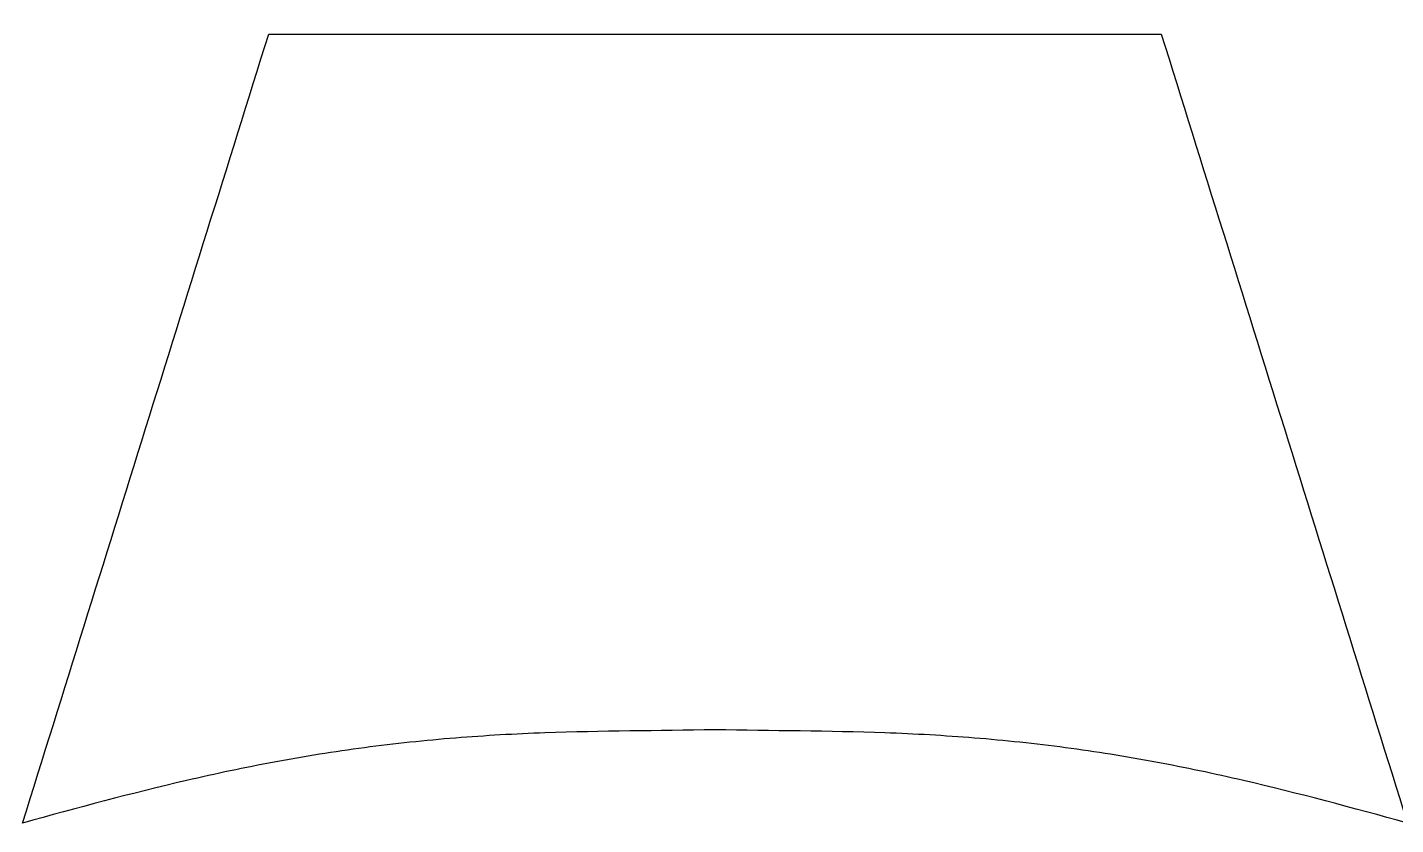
# Model space of a CAD drawing. Extents: x 14.2 to 30.6, y 0.4 to 10.
import ezdxf

# ---------------------------------------------------------------- set-up
doc = ezdxf.new("R2010")
doc.units = 0
doc.header["$LTSCALE"] = 12
doc.header["$MEASUREMENT"] = 0
doc.layers.add('EXTERNALS', color=3, linetype='CONTINUOUS')

msp = doc.modelspace()

# ---------------------------------------------------------------- linework, layer by layer
at = {"layer": 'EXTERNALS'}
msp.add_open_spline([(17.07053297900441, 9.956099625579327), (16.08269648106172, 6.787827554727601), (15.09485998311904, 3.619555483875875), (14.10702348517635, 0.4512834130241494), (14.76258685695687, 0.6320115457033832), (15.76665713794162, 0.9044309754939386), (17.14365290217548, 1.195665574339418), (18.22430744738444, 1.368902750359645), (19.31270681250586, 1.483978002504495), (20.7180044747031, 1.56261167734821), (21.75840537222631, 1.561983233297191), (22.44553297900441, 1.575583495063482), (23.13266058578251, 1.561983233297191), (24.17306148330573, 1.56261167734821), (25.57835914550296, 1.483978002504495), (26.66675851062439, 1.368902750359645), (27.74741305583335, 1.195665574339418), (29.1244088200672, 0.9044309754939386), (30.12847910105195, 0.6320115457033832), (30.78404247283234, 0.4512834130242247), (29.79620597488979, 3.619555483875875), (28.8083694769471, 6.787827554727601), (27.82053297900442, 9.956099625579327), (24.23719964567108, 9.956099625579327), (20.65386631233775, 9.956099625579327), (17.07053297900442, 9.956099625579327)], degree=3, knots=[0, 0, 0, 0, 1, 1, 1, 1.241702065941066, 1.369532957007088, 1.499992982173386, 1.630456022973751, 1.758291972256171, 2, 2, 2, 2.241708027743829, 2.369543977026249, 2.500007017826614, 2.630467042992912, 2.758297934058934, 3, 3, 3, 4, 4, 4, 14.75, 14.75, 14.75, 14.75], dxfattribs=at)

doc.saveas('drawing.dxf')
